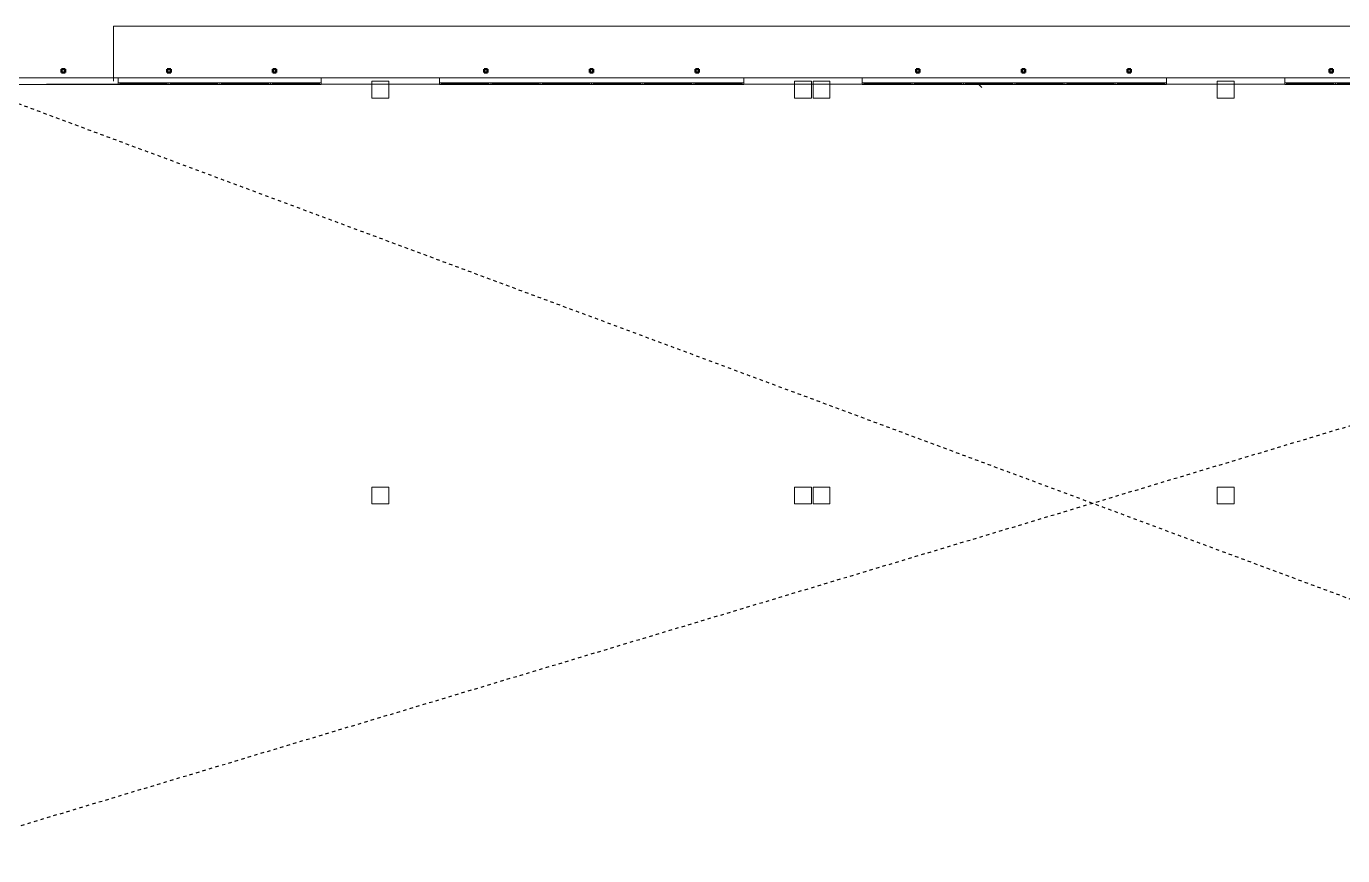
# Model space of a CAD drawing. Header units: millimetres. Extents: x 38 to 139, y 58 to 123.
# Drawn here: x 59 to 97.93, y 85.42 to 109.95 of the extents above; entities that cross this region are included whole.
import ezdxf

# ---------------------------------------------------------------- set-up
doc = ezdxf.new("R2010")
doc.units = ezdxf.units.MM
doc.linetypes.add('Hidden', pattern=[7.14375, 4.7625, -2.38125])
for name, color, linetype, lineweight in [('A-----NPP', 7, 'Continuous', 9), ('A-GLAZIDM', 7, 'Continuous', 9), ('A-WALL', 7, 'Continuous', 9), ('S-----TEP', 7, 'Continuous', 9), ('S-COLSPRM', 7, 'Continuous', 9)]:
    doc.layers.add(name, color=color, linetype=linetype, lineweight=lineweight)
doc.layers.add('estructura', color=7, linetype='Continuous')
doc.layers.add('Lineas Proyecciones', color=7, linetype='Hidden')

msp = doc.modelspace()

# ---------------------------------------------------------------- linework, layer by layer
at = {"layer": 'A-----NPP', "color": 252, "linetype": 'Continuous'}
msp.add_line((137.038482, 109.948709), (61.573382, 109.948709), dxfattribs=at)
at = {"layer": 'A-----NPP', "color": 252, "linetype": 'Hidden'}
msp.add_line((61.573382, 109.948709), (61.573382, 108.323709), dxfattribs=at)
at = {"layer": 'A-GLAZIDM', "color": 252, "lineweight": 18}
for p, q in [((61.763382, 108.278709), (61.713382, 108.278709)), ((61.713382, 108.278709), (61.713382, 108.228709)), ((61.713382, 108.228709), (61.763382, 108.228709)), ((61.763382, 108.228709), (61.763382, 108.278709)), ((63.163382, 108.248709), (61.763382, 108.248709)), ((61.763382, 108.248709), (61.763382, 108.228709)), ((61.763382, 108.228709), (63.163382, 108.228709)), ((63.213382, 108.278709), (63.163382, 108.278709)), ((63.163382, 108.278709), (63.163382, 108.228709)), ((63.163382, 108.228709), (63.163382, 108.248709)), ((63.163382, 108.228709), (63.213382, 108.228709)), ((63.263382, 108.278709), (63.213382, 108.278709)), ((63.213382, 108.278709), (63.213382, 108.228709)), ((63.213382, 108.228709), (63.213382, 108.278709)), ((63.213382, 108.228709), (63.263382, 108.228709)), ((63.263382, 108.228709), (63.263382, 108.278709)), ((64.663382, 108.248709), (63.263382, 108.248709)), ((63.263382, 108.248709), (63.263382, 108.228709)), ((63.263382, 108.228709), (64.663382, 108.228709)), ((64.713382, 108.278709), (64.663382, 108.278709)), ((64.663382, 108.278709), (64.663382, 108.228709)), ((64.663382, 108.228709), (64.663382, 108.248709)), ((64.663382, 108.228709), (64.713382, 108.228709)), ((64.763382, 108.278709), (64.713382, 108.278709)), ((64.713382, 108.278709), (64.713382, 108.228709)), ((64.713382, 108.228709), (64.713382, 108.278709)), ((64.713382, 108.228709), (64.763382, 108.228709)), ((64.763382, 108.228709), (64.763382, 108.278709)), ((66.163382, 108.248709), (64.763382, 108.248709)), ((64.763382, 108.248709), (64.763382, 108.228709)), ((64.763382, 108.228709), (66.163382, 108.228709)), ((66.213382, 108.278709), (66.163382, 108.278709)), ((66.163382, 108.278709), (66.163382, 108.228709)), ((66.163382, 108.228709), (66.163382, 108.248709)), ((66.163382, 108.228709), (66.213382, 108.228709)), ((66.263382, 108.278709), (66.213382, 108.278709)), ((66.213382, 108.278709), (66.213382, 108.228709)), ((66.213382, 108.228709), (66.213382, 108.278709)), ((66.213382, 108.228709), (66.263382, 108.228709)), ((66.263382, 108.228709), (66.263382, 108.278709)), ((67.663382, 108.248709), (66.263382, 108.248709)), ((66.263382, 108.248709), (66.263382, 108.228709)), ((66.263382, 108.228709), (67.663382, 108.228709)), ((67.713382, 108.278709), (67.663382, 108.278709)), ((67.663382, 108.278709), (67.663382, 108.228709)), ((67.663382, 108.228709), (67.663382, 108.248709)), ((67.663382, 108.228709), (67.713382, 108.228709)), ((67.713382, 108.228709), (67.713382, 108.278709)), ((71.263382, 108.278709), (71.213382, 108.278709)), ((71.213382, 108.278709), (71.213382, 108.228709)), ((71.213382, 108.228709), (71.263382, 108.228709)), ((71.263382, 108.228709), (71.263382, 108.278709)), ((72.663382, 108.248709), (71.263382, 108.248709)), ((71.263382, 108.248709), (71.263382, 108.228709)), ((71.263382, 108.228709), (72.663382, 108.228709)), ((72.713382, 108.278709), (72.663382, 108.278709)), ((72.663382, 108.278709), (72.663382, 108.228709)), ((72.663382, 108.228709), (72.663382, 108.248709)), ((72.663382, 108.228709), (72.713382, 108.228709)), ((72.763382, 108.278709), (72.713382, 108.278709)), ((72.713382, 108.278709), (72.713382, 108.228709)), ((72.713382, 108.228709), (72.713382, 108.278709)), ((72.713382, 108.228709), (72.763382, 108.228709)), ((72.763382, 108.228709), (72.763382, 108.278709)), ((74.163382, 108.248709), (72.763382, 108.248709)), ((72.763382, 108.248709), (72.763382, 108.228709)), ((72.763382, 108.228709), (74.163382, 108.228709)), ((74.213382, 108.278709), (74.163382, 108.278709)), ((74.163382, 108.278709), (74.163382, 108.228709)), ((74.163382, 108.228709), (74.163382, 108.248709)), ((74.163382, 108.228709), (74.213382, 108.228709)), ((74.263382, 108.278709), (74.213382, 108.278709)), ((74.213382, 108.278709), (74.213382, 108.228709)), ((74.213382, 108.228709), (74.213382, 108.278709)), ((74.213382, 108.228709), (74.263382, 108.228709)), ((74.263382, 108.228709), (74.263382, 108.278709)), ((75.663382, 108.248709), (74.263382, 108.248709)), ((74.263382, 108.248709), (74.263382, 108.228709)), ((74.263382, 108.228709), (75.663382, 108.228709)), ((75.713382, 108.278709), (75.663382, 108.278709)), ((75.663382, 108.278709), (75.663382, 108.228709)), ((75.663382, 108.228709), (75.663382, 108.248709)), ((75.663382, 108.228709), (75.713382, 108.228709)), ((75.763382, 108.278709), (75.713382, 108.278709)), ((75.713382, 108.278709), (75.713382, 108.228709)), ((75.713382, 108.228709), (75.713382, 108.278709)), ((75.713382, 108.228709), (75.763382, 108.228709)), ((75.763382, 108.228709), (75.763382, 108.278709)), ((77.163382, 108.248709), (75.763382, 108.248709)), ((75.763382, 108.248709), (75.763382, 108.228709)), ((75.763382, 108.228709), (77.163382, 108.228709)), ((77.213382, 108.278709), (77.163382, 108.278709)), ((77.163382, 108.278709), (77.163382, 108.228709)), ((77.163382, 108.228709), (77.163382, 108.248709)), ((77.163382, 108.228709), (77.213382, 108.228709)), ((77.263382, 108.278709), (77.213382, 108.278709)), ((77.213382, 108.278709), (77.213382, 108.228709)), ((77.213382, 108.228709), (77.213382, 108.278709)), ((77.213382, 108.228709), (77.263382, 108.228709)), ((77.263382, 108.228709), (77.263382, 108.278709)), ((78.663382, 108.248709), (77.263382, 108.248709)), ((77.263382, 108.248709), (77.263382, 108.228709)), ((77.263382, 108.228709), (78.663382, 108.228709)), ((78.713382, 108.278709), (78.663382, 108.278709)), ((78.663382, 108.278709), (78.663382, 108.228709)), ((78.663382, 108.228709), (78.663382, 108.248709)), ((78.663382, 108.228709), (78.713382, 108.228709)), ((78.763382, 108.278709), (78.713382, 108.278709)), ((78.713382, 108.278709), (78.713382, 108.228709)), ((78.713382, 108.228709), (78.713382, 108.278709)), ((78.713382, 108.228709), (78.763382, 108.228709)), ((78.763382, 108.228709), (78.763382, 108.278709)), ((80.163382, 108.248709), (78.763382, 108.248709)), ((78.763382, 108.248709), (78.763382, 108.228709)), ((78.763382, 108.228709), (80.163382, 108.228709)), ((80.213382, 108.278709), (80.163382, 108.278709)), ((80.163382, 108.278709), (80.163382, 108.228709)), ((80.163382, 108.228709), (80.163382, 108.248709)), ((80.163382, 108.228709), (80.213382, 108.228709)), ((80.213382, 108.228709), (80.213382, 108.278709)), ((83.763382, 108.278709), (83.713382, 108.278709)), ((83.713382, 108.278709), (83.713382, 108.228709)), ((83.713382, 108.228709), (83.763382, 108.228709)), ((83.763382, 108.228709), (83.763382, 108.278709)), ((85.163382, 108.248709), (83.763382, 108.248709)), ((83.763382, 108.248709), (83.763382, 108.228709)), ((83.763382, 108.228709), (85.163382, 108.228709)), ((85.213382, 108.278709), (85.163382, 108.278709)), ((85.163382, 108.278709), (85.163382, 108.228709)), ((85.163382, 108.228709), (85.163382, 108.248709)), ((85.163382, 108.228709), (85.213382, 108.228709)), ((85.263382, 108.278709), (85.213382, 108.278709)), ((85.213382, 108.278709), (85.213382, 108.228709)), ((85.213382, 108.228709), (85.213382, 108.278709)), ((85.213382, 108.228709), (85.263382, 108.228709)), ((85.263382, 108.228709), (85.263382, 108.278709)), ((86.663382, 108.248709), (85.263382, 108.248709)), ((85.263382, 108.248709), (85.263382, 108.228709)), ((85.263382, 108.228709), (86.663382, 108.228709)), ((86.713382, 108.278709), (86.663382, 108.278709)), ((86.663382, 108.278709), (86.663382, 108.228709)), ((86.663382, 108.228709), (86.663382, 108.248709)), ((86.663382, 108.228709), (86.713382, 108.228709)), ((86.763382, 108.278709), (86.713382, 108.278709)), ((86.713382, 108.278709), (86.713382, 108.228709)), ((86.713382, 108.228709), (86.713382, 108.278709)), ((86.713382, 108.228709), (86.763382, 108.228709)), ((86.763382, 108.228709), (86.763382, 108.278709)), ((88.163382, 108.248709), (86.763382, 108.248709)), ((86.763382, 108.248709), (86.763382, 108.228709)), ((86.763382, 108.228709), (88.163382, 108.228709)), ((88.213382, 108.278709), (88.163382, 108.278709)), ((88.163382, 108.278709), (88.163382, 108.228709)), ((88.163382, 108.228709), (88.163382, 108.248709)), ((88.163382, 108.228709), (88.213382, 108.228709)), ((88.263382, 108.278709), (88.213382, 108.278709)), ((88.213382, 108.278709), (88.213382, 108.228709)), ((88.213382, 108.228709), (88.213382, 108.278709)), ((88.213382, 108.228709), (88.263382, 108.228709)), ((88.263382, 108.228709), (88.263382, 108.278709)), ((89.663382, 108.248709), (88.263382, 108.248709)), ((88.263382, 108.248709), (88.263382, 108.228709)), ((88.263382, 108.228709), (89.663382, 108.228709)), ((89.713382, 108.278709), (89.663382, 108.278709)), ((89.663382, 108.278709), (89.663382, 108.228709)), ((89.663382, 108.228709), (89.663382, 108.248709)), ((89.663382, 108.228709), (89.713382, 108.228709)), ((89.763382, 108.278709), (89.713382, 108.278709)), ((89.713382, 108.278709), (89.713382, 108.228709)), ((89.713382, 108.228709), (89.713382, 108.278709)), ((89.713382, 108.228709), (89.763382, 108.228709)), ((89.763382, 108.228709), (89.763382, 108.278709)), ((91.163382, 108.248709), (89.763382, 108.248709)), ((89.763382, 108.248709), (89.763382, 108.228709)), ((89.763382, 108.228709), (91.163382, 108.228709)), ((91.213382, 108.278709), (91.163382, 108.278709)), ((91.163382, 108.278709), (91.163382, 108.228709)), ((91.163382, 108.228709), (91.163382, 108.248709)), ((91.163382, 108.228709), (91.213382, 108.228709)), ((91.263382, 108.278709), (91.213382, 108.278709)), ((91.213382, 108.278709), (91.213382, 108.228709)), ((91.213382, 108.228709), (91.213382, 108.278709)), ((91.213382, 108.228709), (91.263382, 108.228709)), ((91.263382, 108.228709), (91.263382, 108.278709)), ((92.663382, 108.248709), (91.263382, 108.248709)), ((91.263382, 108.248709), (91.263382, 108.228709)), ((91.263382, 108.228709), (92.663382, 108.228709)), ((92.713382, 108.278709), (92.663382, 108.278709)), ((92.663382, 108.278709), (92.663382, 108.228709)), ((92.663382, 108.228709), (92.663382, 108.248709)), ((92.663382, 108.228709), (92.713382, 108.228709)), ((92.713382, 108.228709), (92.713382, 108.278709)), ((96.263382, 108.278709), (96.213382, 108.278709)), ((96.213382, 108.278709), (96.213382, 108.228709)), ((96.213382, 108.228709), (96.263382, 108.228709)), ((96.263382, 108.228709), (96.263382, 108.278709)), ((97.663382, 108.248709), (96.263382, 108.248709)), ((96.263382, 108.248709), (96.263382, 108.228709)), ((96.263382, 108.228709), (97.663382, 108.228709)), ((97.713382, 108.278709), (97.663382, 108.278709)), ((97.663382, 108.278709), (97.663382, 108.228709)), ((97.663382, 108.228709), (97.663382, 108.248709)), ((97.663382, 108.228709), (97.713382, 108.228709)), ((97.763382, 108.278709), (97.713382, 108.278709)), ((97.713382, 108.278709), (97.713382, 108.228709)), ((97.713382, 108.228709), (97.713382, 108.278709)), ((97.713382, 108.228709), (97.763382, 108.228709)), ((97.763382, 108.228709), (97.763382, 108.278709)), ((99.163382, 108.248709), (97.763382, 108.248709)), ((97.763382, 108.248709), (97.763382, 108.228709)), ((97.763382, 108.228709), (99.163382, 108.228709))]:
    msp.add_line(p, q, dxfattribs=at)
at = {"layer": 'A-GLAZIDM', "color": 252}
for p, q in [((61.763382, 108.278709), (63.163382, 108.278709)), ((63.263382, 108.278709), (64.663382, 108.278709)), ((64.763382, 108.278709), (66.163382, 108.278709)), ((66.263382, 108.278709), (67.663382, 108.278709)), ((71.263382, 108.278709), (72.663382, 108.278709)), ((72.763382, 108.278709), (74.163382, 108.278709)), ((74.263382, 108.278709), (75.663382, 108.278709)), ((75.763382, 108.278709), (77.163382, 108.278709)), ((77.263382, 108.278709), (78.663382, 108.278709)), ((78.763382, 108.278709), (80.163382, 108.278709)), ((83.763382, 108.278709), (85.163382, 108.278709)), ((85.263382, 108.278709), (86.663382, 108.278709)), ((86.763382, 108.278709), (88.163382, 108.278709)), ((88.263382, 108.278709), (89.663382, 108.278709)), ((89.763382, 108.278709), (91.163382, 108.278709)), ((91.263382, 108.278709), (92.663382, 108.278709)), ((96.263382, 108.278709), (97.663382, 108.278709)), ((97.763382, 108.278709), (99.163382, 108.278709))]:
    msp.add_line(p, q, dxfattribs=at)
at = {"layer": 'A-WALL', "color": 252, "lineweight": 18}
for p, q in [((61.713382, 108.423709), (56.480412, 108.423709)), ((57.213382, 108.233009), (61.713382, 108.228709)), ((59.596412, 108.233709), (61.713382, 108.233709)), ((61.713382, 108.233709), (61.713382, 108.423709)), ((71.213382, 108.423709), (67.713382, 108.423709)), ((67.713382, 108.423709), (67.713382, 108.233709)), ((67.713382, 108.233709), (71.213382, 108.233709)), ((71.213382, 108.233709), (71.213382, 108.423709)), ((83.713382, 108.423709), (80.213382, 108.423709)), ((80.213382, 108.423709), (80.213382, 108.233709)), ((80.213382, 108.233709), (83.713382, 108.233709)), ((83.713382, 108.233709), (83.713382, 108.423709)), ((96.213382, 108.423709), (92.713382, 108.423709)), ((92.713382, 108.423709), (92.713382, 108.233709)), ((92.713382, 108.233709), (96.213382, 108.233709)), ((96.213382, 108.233709), (96.213382, 108.423709))]:
    msp.add_line(p, q, dxfattribs=at)
at = {"layer": 'A-WALL', "color": 252}
for p, q in [((61.713382, 108.423709), (67.713382, 108.423709)), ((71.213382, 108.423709), (80.213382, 108.423709)), ((83.713382, 108.423709), (92.713382, 108.423709)), ((96.213382, 108.423709), (105.213382, 108.423709))]:
    msp.add_line(p, q, dxfattribs=at)
at = {"layer": 'estructura', "color": 252, "lineweight": -2}
msp.add_line((87.257296, 108.135468), (87.137296, 108.255468), dxfattribs=at)
at = {"layer": 'Lineas Proyecciones', "color": 252, "linetype": 'Hidden', "ltscale": 0.00015}
for p, q in [((52.717114, 84.473709), (131.713382, 108.233709)), ((121.083382, 84.473709), (57.213382, 108.233009))]:
    msp.add_line(p, q, dxfattribs=at)
at = {"layer": 'S-----TEP', "color": 252, "lineweight": 50}
for p, q in [((60.037587, 108.685309), (60.037587, 108.583709)), ((60.139187, 108.685309), (60.037587, 108.685309)), ((60.139187, 108.583709), (60.139187, 108.685309)), ((63.264182, 108.685309), (63.162582, 108.685309)), ((63.162582, 108.685309), (63.162582, 108.583709)), ((63.264182, 108.583709), (63.264182, 108.685309)), ((66.287582, 108.685309), (66.287582, 108.583709)), ((66.389182, 108.685309), (66.287582, 108.685309)), ((66.389182, 108.583709), (66.389182, 108.685309)), ((72.537587, 108.685309), (72.537587, 108.583709)), ((72.639187, 108.685309), (72.537587, 108.685309)), ((72.639187, 108.583709), (72.639187, 108.685309)), ((75.764182, 108.685309), (75.662582, 108.685309)), ((75.662582, 108.685309), (75.662582, 108.583709)), ((75.764182, 108.583709), (75.764182, 108.685309)), ((78.787582, 108.685309), (78.787582, 108.583709)), ((78.889182, 108.685309), (78.787582, 108.685309)), ((78.889182, 108.583709), (78.889182, 108.685309)), ((85.312587, 108.685309), (85.312587, 108.583709)), ((85.414187, 108.685309), (85.312587, 108.685309)), ((85.414187, 108.583709), (85.414187, 108.685309)), ((88.539182, 108.685309), (88.437582, 108.685309)), ((88.437582, 108.685309), (88.437582, 108.583709)), ((88.539182, 108.583709), (88.539182, 108.685309)), ((91.562582, 108.685309), (91.562582, 108.583709)), ((91.664182, 108.685309), (91.562582, 108.685309)), ((91.664182, 108.583709), (91.664182, 108.685309)), ((97.537587, 108.685309), (97.537587, 108.583709)), ((97.639187, 108.685309), (97.537587, 108.685309)), ((97.639187, 108.583709), (97.639187, 108.685309)), ((60.037587, 108.583709), (60.139187, 108.583709)), ((63.162582, 108.583709), (63.264182, 108.583709)), ((66.287582, 108.583709), (66.389182, 108.583709)), ((72.537587, 108.583709), (72.639187, 108.583709)), ((75.662582, 108.583709), (75.764182, 108.583709)), ((78.787582, 108.583709), (78.889182, 108.583709)), ((85.312587, 108.583709), (85.414187, 108.583709)), ((88.437582, 108.583709), (88.539182, 108.583709)), ((91.562582, 108.583709), (91.664182, 108.583709)), ((97.537587, 108.583709), (97.639187, 108.583709))]:
    msp.add_line(p, q, dxfattribs=at)
at = {"layer": 'S-COLSPRM', "color": 252}
for p, q in [((69.713382, 108.323709), (69.213382, 108.323709)), ((69.213382, 108.323709), (69.213382, 107.823709)), ((69.713382, 107.823709), (69.713382, 108.323709)), ((82.213382, 108.323709), (81.713382, 108.323709)), ((81.713382, 108.323709), (81.713382, 107.823709)), ((82.213382, 107.823709), (82.213382, 108.323709)), ((82.763382, 108.323709), (82.263382, 108.323709)), ((82.263382, 108.323709), (82.263382, 107.823709)), ((82.763382, 107.823709), (82.763382, 108.323709)), ((94.713382, 108.323709), (94.213382, 108.323709)), ((94.213382, 108.323709), (94.213382, 107.823709)), ((94.713382, 107.823709), (94.713382, 108.323709)), ((69.213382, 107.823709), (69.713382, 107.823709)), ((81.713382, 107.823709), (82.213382, 107.823709)), ((82.263382, 107.823709), (82.763382, 107.823709)), ((94.213382, 107.823709), (94.713382, 107.823709)), ((69.713382, 96.323709), (69.213382, 96.323709)), ((69.213382, 96.323709), (69.213382, 95.823709)), ((69.713382, 95.823709), (69.713382, 96.323709)), ((82.213382, 96.323709), (81.713382, 96.323709)), ((81.713382, 96.323709), (81.713382, 95.823709)), ((82.213382, 95.823709), (82.213382, 96.323709)), ((82.763382, 96.323709), (82.263382, 96.323709)), ((82.263382, 96.323709), (82.263382, 95.823709)), ((82.763382, 95.823709), (82.763382, 96.323709)), ((94.713382, 96.323709), (94.213382, 96.323709)), ((94.213382, 96.323709), (94.213382, 95.823709)), ((94.713382, 95.823709), (94.713382, 96.323709)), ((69.213382, 95.823709), (69.713382, 95.823709)), ((81.713382, 95.823709), (82.213382, 95.823709)), ((82.263382, 95.823709), (82.763382, 95.823709)), ((94.213382, 95.823709), (94.713382, 95.823709))]:
    msp.add_line(p, q, dxfattribs=at)

doc.saveas('drawing.dxf')
